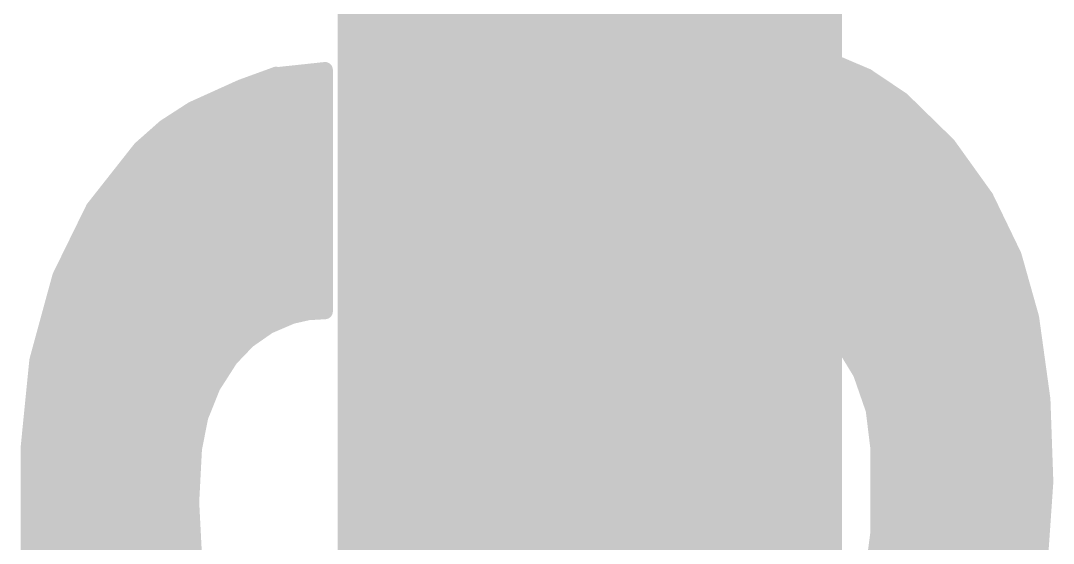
# Model space of a CAD drawing. Extents: x -0.1 to 52.8, y -11.4 to 50.9.
# Drawn here: x 29.563 to 31.227, y 9.411 to 10.252 of the extents above; entities that cross this region are included whole.
import ezdxf

# ---------------------------------------------------------------- set-up
doc = ezdxf.new("R2010")
doc.units = 0
doc.layers.add('16', color=132, linetype='CONTINUOUS')
doc.layers.add('21', color=41, linetype='CONTINUOUS')

msp = doc.modelspace()

# ---------------------------------------------------------------- linework, layer by layer
at = {"layer": '16', "const_width": 0.8128}
msp.add_lwpolyline([(30.48, 6.35), (30.48, 16.51)], dxfattribs=at)
at = {"layer": '21', "const_width": 0.0254}
for points in [[(30.6934, 10.2108), (30.5879, 10.2014)], [(30.7975, 10.2032), (30.6934, 10.2108)], [(30.8639, 10.1889), (30.7975, 10.2032)], [(30.5879, 10.2014), (30.4876, 10.1676)], [(30.9265, 10.1623), (30.8639, 10.1889)], [(30.0533, 10.1727), (29.9822, 10.1651)], [(30.0533, 9.7841), (30.0533, 10.1727)], [(30.5405, 10.1854), (30.8722, 10.1854)], [(29.9822, 10.1651), (29.8526, 9.9593)], [(29.9745, 10.1651), (29.9187, 10.1448)], [(29.9605, 10.16), (29.9783, 10.16)], [(30.0101, 10.1168), (29.9745, 10.1651)], [(29.979, 10.16), (30.0533, 10.16)], [(30.4876, 10.1676), (30.4464, 10.1424)], [(30.4752, 10.16), (30.93, 10.16)], [(30.9829, 10.1244), (30.9265, 10.1623)], [(29.9187, 10.1448), (29.8399, 10.1092)], [(30.4464, 10.1424), (30.4114, 10.1092)], [(29.8961, 10.1346), (29.997, 10.1346)], [(29.963, 10.1346), (30.0533, 10.1346)], [(30.4381, 10.1346), (30.9677, 10.1346)], [(31.0572, 10.0518), (30.9829, 10.1244)], [(29.8399, 10.1092), (29.7956, 10.0806)], [(29.8399, 10.1092), (30.0045, 10.1092)], [(29.8653, 9.9212), (30.0101, 10.1168)], [(29.947, 10.1092), (30.0533, 10.1092)], [(30.4114, 10.1092), (30.3605, 10.0401)], [(30.4114, 10.1092), (30.9985, 10.1092)], [(29.7956, 10.0806), (29.7561, 10.0457)], [(29.8006, 10.0838), (29.9857, 10.0838)], [(29.931, 10.0838), (30.0533, 10.0838)], [(30.3927, 10.0838), (31.0245, 10.0838)], [(29.7705, 10.0584), (29.9669, 10.0584)], [(29.915, 10.0584), (30.0533, 10.0584)], [(30.374, 10.0584), (31.0505, 10.0584)], [(29.7561, 10.0457), (29.6804, 9.9497)], [(30.3605, 10.0401), (30.32, 9.9644)], [(31.1178, 9.9674), (31.0572, 10.0518)], [(29.7461, 10.033), (29.9481, 10.033)], [(29.899, 10.033), (30.0533, 10.033)], [(30.3568, 10.033), (31.0707, 10.033)], [(29.7261, 10.0076), (29.9293, 10.0076)], [(29.883, 10.0076), (30.0533, 10.0076)], [(30.3431, 10.0076), (31.089, 10.0076)], [(30.6349, 10.0127), (30.5994, 9.9949)], [(30.6247, 10.0076), (30.6501, 10.0076)], [(30.9677, 9.9009), (30.6349, 10.0127)], [(30.5994, 9.9949), (30.1193, 9.1694)], [(30.3962, 9.5783), (30.6273, 10.0025)], [(30.6273, 10.0025), (30.9524, 9.8933)], [(29.706, 9.9822), (29.9105, 9.9822)], [(29.867, 9.9822), (30.0533, 9.9822)], [(30.3295, 9.9822), (30.6162, 9.9822)], [(30.592, 9.9822), (30.7257, 9.9822)], [(30.6877, 9.9822), (31.1072, 9.9822)], [(29.686, 9.9568), (29.8917, 9.9568)], [(29.8526, 9.9593), (29.7205, 9.5047)], [(29.8519, 9.9568), (30.0533, 9.9568)], [(30.32, 9.9644), (30.259, 9.7989)], [(30.3172, 9.9568), (30.6024, 9.9568)], [(30.5772, 9.9568), (30.8013, 9.9568)], [(30.7634, 9.9568), (31.123, 9.9568)], [(31.163, 9.8739), (31.1178, 9.9674)], [(29.6804, 9.9497), (29.6266, 9.84)], [(29.6714, 9.9314), (29.8728, 9.9314)], [(29.7307, 9.4996), (29.8653, 9.9212)], [(29.8445, 9.9314), (30.0533, 9.9314)], [(30.3078, 9.9314), (30.5886, 9.9314)], [(30.5625, 9.9314), (30.8769, 9.9314)], [(30.839, 9.9314), (31.1352, 9.9314)], [(29.659, 9.906), (29.8604, 9.906)], [(29.8371, 9.906), (30.0533, 9.906)], [(30.2985, 9.906), (30.5747, 9.906)], [(30.5477, 9.906), (30.9525, 9.906)], [(30.9146, 9.906), (31.1475, 9.906)], [(30.9524, 9.8933), (31.0413, 9.4996)], [(31.0591, 9.4894), (30.9677, 9.9009)], [(29.6465, 9.8806), (29.8523, 9.8806)], [(29.8297, 9.8806), (30.0533, 9.8806)], [(30.2891, 9.8806), (30.5609, 9.8806)], [(30.5329, 9.8806), (30.9722, 9.8806)], [(30.9553, 9.8806), (31.1597, 9.8806)], [(31.1912, 9.7739), (31.163, 9.8739)], [(29.6341, 9.8552), (29.8442, 9.8552)], [(29.8224, 9.8552), (30.0533, 9.8552)], [(30.2798, 9.8552), (30.5471, 9.8552)], [(30.5182, 9.8552), (30.9779, 9.8552)], [(30.961, 9.8552), (31.1682, 9.8552)], [(29.6266, 9.84), (29.5897, 9.7049)], [(29.6238, 9.8298), (29.8361, 9.8298)], [(29.815, 9.8298), (30.0533, 9.8298)], [(30.2704, 9.8298), (30.5332, 9.8298)], [(30.5034, 9.8298), (30.9835, 9.8298)], [(30.9667, 9.8298), (31.1754, 9.8298)], [(29.6169, 9.8044), (29.828, 9.8044)], [(29.8076, 9.8044), (30.0533, 9.8044)], [(30.2611, 9.8044), (30.5194, 9.8044)], [(30.4886, 9.8044), (30.7224, 9.8044)], [(30.6884, 9.7971), (30.731, 9.8062)], [(30.731, 9.8062), (30.7746, 9.8044)], [(30.7746, 9.8044), (30.8162, 9.7918)], [(30.7746, 9.8044), (30.9891, 9.8044)], [(30.9725, 9.8044), (31.1826, 9.8044)], [(30.259, 9.7989), (30.2209, 9.6266)], [(30.6494, 9.7776), (30.6884, 9.7971)], [(30.8162, 9.7918), (30.8534, 9.7693)], [(29.61, 9.779), (29.8199, 9.779)], [(29.8002, 9.779), (30.0109, 9.779)], [(29.9625, 9.7605), (29.9999, 9.7765)], [(29.9999, 9.7765), (30.0263, 9.7825)], [(30.0263, 9.7825), (30.0533, 9.7841)], [(30.2546, 9.779), (30.5055, 9.779)], [(30.4738, 9.779), (30.6521, 9.779)], [(30.6165, 9.749), (30.6494, 9.7776)], [(30.8374, 9.779), (30.9948, 9.779)], [(30.9782, 9.779), (31.1898, 9.779)], [(31.2094, 9.6424), (31.1912, 9.7739)], [(29.603, 9.7536), (29.8118, 9.7536)], [(29.7928, 9.7536), (29.9526, 9.7536)], [(29.9291, 9.7373), (29.9625, 9.7605)], [(30.249, 9.7536), (30.4917, 9.7536)], [(30.4591, 9.7536), (30.6218, 9.7536)], [(30.8534, 9.7693), (30.8839, 9.7384)], [(30.8689, 9.7536), (31.0004, 9.7536)], [(30.9839, 9.7536), (31.194, 9.7536)], [(29.9009, 9.7079), (29.9291, 9.7373)], [(30.5918, 9.713), (30.6165, 9.749)], [(30.8839, 9.7384), (30.9166, 9.6848)], [(29.5961, 9.7282), (29.8037, 9.7282)], [(29.7854, 9.7282), (29.9203, 9.7282)], [(30.2434, 9.7282), (30.4779, 9.7282)], [(30.4443, 9.7282), (30.6022, 9.7282)], [(30.8901, 9.7282), (31.0061, 9.7282)], [(30.9897, 9.7282), (31.1975, 9.7282)], [(29.5897, 9.7049), (29.5758, 9.5656)], [(29.8725, 9.6636), (29.9009, 9.7079)], [(30.5439, 9.6003), (30.5918, 9.713)], [(29.5895, 9.7028), (29.7956, 9.7028)], [(29.7781, 9.7028), (29.8976, 9.7028)], [(30.2378, 9.7028), (30.464, 9.7028)], [(30.4295, 9.7028), (30.5875, 9.7028)], [(30.9056, 9.7028), (31.0117, 9.7028)], [(30.9954, 9.7028), (31.2011, 9.7028)], [(29.587, 9.6774), (29.7875, 9.6774)], [(29.7707, 9.6774), (29.8814, 9.6774)], [(30.2321, 9.6774), (30.4502, 9.6774)], [(30.4147, 9.6774), (30.5767, 9.6774)], [(30.9166, 9.6848), (30.9372, 9.6254)], [(30.9191, 9.6774), (31.0173, 9.6774)], [(31.0012, 9.6774), (31.2046, 9.6774)], [(29.8528, 9.6147), (29.8725, 9.6636)], [(29.5844, 9.652), (29.7794, 9.652)], [(29.7633, 9.652), (29.8678, 9.652)], [(30.2265, 9.652), (30.4364, 9.652)], [(30.4, 9.652), (30.5659, 9.652)], [(30.928, 9.652), (31.023, 9.652)], [(31.0069, 9.652), (31.2081, 9.652)], [(31.2141, 9.5098), (31.2094, 9.6424)], [(29.5819, 9.6266), (29.7712, 9.6266)], [(29.7559, 9.6266), (29.8576, 9.6266)], [(30.2209, 9.6266), (30.1803, 9.4234)], [(30.2209, 9.6266), (30.4225, 9.6266)], [(30.3852, 9.6266), (30.5551, 9.6266)], [(30.9368, 9.6266), (31.0286, 9.6266)], [(30.9372, 9.6254), (30.9448, 9.5631)], [(31.0126, 9.6266), (31.21, 9.6266)], [(29.8425, 9.5631), (29.8528, 9.6147)], [(29.5794, 9.6012), (29.7631, 9.6012)], [(29.7485, 9.6012), (29.8501, 9.6012)], [(30.2158, 9.6012), (30.4087, 9.6012)], [(30.3704, 9.6012), (30.5443, 9.6012)], [(30.513, 9.4818), (30.5439, 9.6003)], [(30.9401, 9.6012), (31.0343, 9.6012)], [(31.0184, 9.6012), (31.2109, 9.6012)], [(29.5768, 9.5758), (29.755, 9.5758)], [(29.7412, 9.5758), (29.845, 9.5758)], [(30.1346, 9.1389), (30.3962, 9.5783)], [(30.2108, 9.5758), (30.3947, 9.5758)], [(30.3557, 9.5758), (30.5375, 9.5758)], [(30.9432, 9.5758), (31.0399, 9.5758)], [(31.0241, 9.5758), (31.2118, 9.5758)], [(29.5758, 9.5656), (29.5758, 9.3853)], [(29.838, 9.4768), (29.8425, 9.5631)], [(30.9448, 9.5631), (30.9448, 9.4285)], [(29.5758, 9.5504), (29.7469, 9.5504)], [(29.7338, 9.5504), (29.8418, 9.5504)], [(30.2057, 9.5504), (30.3796, 9.5504)], [(30.3409, 9.5504), (30.5309, 9.5504)], [(30.9448, 9.5504), (31.0456, 9.5504)], [(31.0298, 9.5504), (31.2127, 9.5504)], [(29.5758, 9.525), (29.7388, 9.525)], [(29.7264, 9.525), (29.8405, 9.525)], [(30.2006, 9.525), (30.3645, 9.525)], [(30.3261, 9.525), (30.5243, 9.525)], [(30.9448, 9.525), (31.0512, 9.525)], [(31.0356, 9.525), (31.2136, 9.525)], [(29.7205, 9.5047), (29.8298, 9.0856)], [(31.1963, 9.2532), (31.2141, 9.5098)], [(29.5758, 9.4996), (29.7307, 9.4996)], [(29.7218, 9.4996), (29.8392, 9.4996)], [(29.845, 9.1211), (29.7307, 9.4996)], [(30.1955, 9.4996), (30.3493, 9.4996)], [(30.3113, 9.4996), (30.5176, 9.4996)], [(31.0413, 9.4996), (30.6832, 8.7757)], [(30.6832, 8.7757), (31.0591, 9.4894)], [(30.9448, 9.4996), (31.0568, 9.4996)], [(31.0413, 9.4996), (31.2134, 9.4996)], [(29.5758, 9.4742), (29.7384, 9.4742)], [(29.7285, 9.4742), (29.8382, 9.4742)], [(29.8425, 9.3904), (29.838, 9.4768)], [(30.1905, 9.4742), (30.3342, 9.4742)], [(30.2966, 9.4742), (30.5112, 9.4742)], [(30.4267, 9.1186), (30.513, 9.4818)], [(30.9448, 9.4742), (31.0511, 9.4742)], [(31.0287, 9.4742), (31.2116, 9.4742)], [(29.5758, 9.4488), (29.746, 9.4488)], [(29.7351, 9.4488), (29.8395, 9.4488)], [(30.1854, 9.4488), (30.3191, 9.4488)], [(30.2818, 9.4488), (30.5052, 9.4488)], [(30.9448, 9.4488), (31.0377, 9.4488)], [(31.0162, 9.4488), (31.2099, 9.4488)], [(29.5758, 9.4234), (29.7537, 9.4234)], [(29.7417, 9.4234), (29.8408, 9.4234)], [(30.1803, 9.4234), (30.1523, 9.3461)], [(30.1803, 9.4234), (30.304, 9.4234)], [(30.267, 9.4234), (30.4991, 9.4234)], [(30.9448, 9.4285), (30.9372, 9.3701)], [(30.9441, 9.4234), (31.0243, 9.4234)], [(31.0036, 9.4234), (31.2081, 9.4234)], [(29.5758, 9.398), (29.7614, 9.398)], [(29.7483, 9.398), (29.8421, 9.398)], [(30.1711, 9.398), (30.2889, 9.398)], [(30.2523, 9.398), (30.4931, 9.398)], [(30.9408, 9.398), (31.011, 9.398)], [(30.991, 9.398), (31.2063, 9.398)]]:
    msp.add_lwpolyline(points, dxfattribs=at)
at = {"layer": '21', "const_width": 0.0127}
for points in [[(30.6939, 10.2171, 1), (30.6929, 10.2045)], [(30.694, 10.2045, 1), (30.6928, 10.2171)], [(30.7988, 10.2094, 1), (30.7962, 10.197)], [(30.797, 10.1969, 1), (30.798, 10.2095)], [(30.5874, 10.2077, 1), (30.5885, 10.1951)], [(30.59, 10.1954, 1), (30.5859, 10.2074)], [(30.8664, 10.1948, 1), (30.8615, 10.1831)], [(30.8626, 10.1827, 1), (30.8653, 10.1951)], [(30.0597, 10.1727, 1), (30.0469, 10.1727)], [(30.054, 10.1664, 1), (30.0526, 10.179)], [(30.5405, 10.1918, 1), (30.5405, 10.1791)], [(30.8722, 10.1791, 1), (30.8722, 10.1918)], [(29.9605, 10.1663, 1), (29.9605, 10.1537)], [(29.9796, 10.1689, 1), (29.9694, 10.1613)], [(29.9767, 10.1591, 1), (29.9723, 10.1711)], [(29.979, 10.1663, 1), (29.979, 10.1537)], [(29.9815, 10.1714, 1), (29.9829, 10.1588)], [(29.9876, 10.1617, 1), (29.9768, 10.1685)], [(29.9783, 10.1537, 1), (29.9783, 10.1663)], [(30.0533, 10.1537, 1), (30.0533, 10.1663)], [(30.4752, 10.1663, 1), (30.4752, 10.1537)], [(30.4856, 10.1736, 1), (30.4896, 10.1616)], [(30.4909, 10.1622, 1), (30.4843, 10.173)], [(30.93, 10.1676, 1), (30.923, 10.1571)], [(30.924, 10.1565, 1), (30.929, 10.1682)], [(30.93, 10.1537, 1), (30.93, 10.1663)], [(29.9165, 10.1508, 1), (29.9209, 10.1388)], [(29.9213, 10.139, 1), (29.9161, 10.1506)], [(30.4431, 10.1479, 1), (30.4497, 10.137)], [(30.4508, 10.1378, 1), (30.442, 10.147)], [(29.8961, 10.141, 1), (29.8961, 10.1283)], [(29.963, 10.141, 1), (29.963, 10.1283)], [(29.997, 10.1283, 1), (29.997, 10.141)], [(30.0533, 10.1283, 1), (30.0533, 10.141)], [(30.4381, 10.141, 1), (30.4381, 10.1283)], [(30.9677, 10.1283, 1), (30.9677, 10.141)], [(30.9873, 10.1289, 1), (30.9785, 10.1199)], [(30.9794, 10.1191, 1), (30.9864, 10.1297)], [(29.8399, 10.1156, 1), (29.8399, 10.1029)], [(29.8373, 10.115, 1), (29.8425, 10.1034)], [(29.8433, 10.1039, 1), (29.8365, 10.1145)], [(29.947, 10.1156, 1), (29.947, 10.1029)], [(30.0045, 10.1029, 1), (30.0045, 10.1156)], [(30.0152, 10.113, 1), (30.005, 10.1206)], [(30.005, 10.113, 1), (30.0152, 10.1206)], [(30.0533, 10.1029, 1), (30.0533, 10.1156)], [(30.4114, 10.1156, 1), (30.4114, 10.1029)], [(30.407, 10.1138, 1), (30.4158, 10.1046)], [(30.4165, 10.1054, 1), (30.4063, 10.113)], [(30.9985, 10.1029, 1), (30.9985, 10.1156)], [(29.7922, 10.0859, 1), (29.7991, 10.0752)], [(29.7998, 10.0758, 1), (29.7914, 10.0853)], [(29.8006, 10.0901, 1), (29.8006, 10.0775)], [(29.931, 10.0901, 1), (29.931, 10.0775)], [(29.9857, 10.0775, 1), (29.9857, 10.0901)], [(30.0533, 10.0775, 1), (30.0533, 10.0901)], [(30.3927, 10.0901, 1), (30.3927, 10.0775)], [(31.0245, 10.0775, 1), (31.0245, 10.0901)], [(29.7705, 10.0648, 1), (29.7705, 10.0521)], [(29.915, 10.0648, 1), (29.915, 10.0521)], [(29.9669, 10.0521, 1), (29.9669, 10.0648)], [(30.0533, 10.0521, 1), (30.0533, 10.0648)], [(30.374, 10.0648, 1), (30.374, 10.0521)], [(31.0505, 10.0521, 1), (31.0505, 10.0648)], [(29.7519, 10.0505, 1), (29.7603, 10.0409)], [(29.7611, 10.0418, 1), (29.7511, 10.0496)], [(30.3554, 10.0438, 1), (30.3656, 10.0363)], [(30.3661, 10.0371, 1), (30.3549, 10.0431)], [(31.0624, 10.0555, 1), (31.052, 10.0481)], [(31.0528, 10.0473, 1), (31.0616, 10.0563)], [(29.7461, 10.0394, 1), (29.7461, 10.0267)], [(29.899, 10.0394, 1), (29.899, 10.0267)], [(29.9481, 10.0267, 1), (29.9481, 10.0394)], [(30.0533, 10.0267, 1), (30.0533, 10.0394)], [(30.3568, 10.0394, 1), (30.3568, 10.0267)], [(31.0707, 10.0267, 1), (31.0707, 10.0394)], [(29.7261, 10.0139, 1), (29.7261, 10.0013)], [(29.883, 10.0139, 1), (29.883, 10.0013)], [(29.9293, 10.0013, 1), (29.9293, 10.0139)], [(30.0533, 10.0013, 1), (30.0533, 10.0139)], [(30.3431, 10.0139, 1), (30.3431, 10.0013)], [(30.6247, 10.0139, 1), (30.6247, 10.0013)], [(30.6369, 10.0187, 1), (30.6329, 10.0067)], [(30.6377, 10.007, 1), (30.6321, 10.0184)], [(30.6501, 10.0013, 1), (30.6501, 10.0139)], [(31.089, 10.0013, 1), (31.089, 10.0139)], [(30.5966, 10.0006, 1), (30.6022, 9.9892)], [(30.6049, 9.9917, 1), (30.5939, 9.9981)], [(30.6293, 10.0085, 1), (30.6253, 9.9965)], [(30.6329, 9.9995, 1), (30.6217, 10.0055)], [(29.706, 9.9886, 1), (29.706, 9.9759)], [(29.867, 9.9886, 1), (29.867, 9.9759)], [(29.9105, 9.9759, 1), (29.9105, 9.9886)], [(30.0533, 9.9759, 1), (30.0533, 9.9886)], [(30.3295, 9.9886, 1), (30.3295, 9.9759)], [(30.592, 9.9886, 1), (30.592, 9.9759)], [(30.6162, 9.9759, 1), (30.6162, 9.9886)], [(30.6877, 9.9886, 1), (30.6877, 9.9759)], [(30.7257, 9.9759, 1), (30.7257, 9.9886)], [(31.1072, 9.9759, 1), (31.1072, 9.9886)], [(29.686, 9.9632, 1), (29.686, 9.9505)], [(29.8519, 9.9632, 1), (29.8519, 9.9505)], [(29.8472, 9.9627, 1), (29.858, 9.9559)], [(29.8587, 9.9575, 1), (29.8465, 9.9611)], [(29.8917, 9.9505, 1), (29.8917, 9.9632)], [(30.0533, 9.9505, 1), (30.0533, 9.9632)], [(30.3172, 9.9632, 1), (30.3172, 9.9505)], [(30.3144, 9.9674, 1), (30.3256, 9.9614)], [(30.326, 9.9622, 1), (30.314, 9.9666)], [(30.5772, 9.9632, 1), (30.5772, 9.9505)], [(30.6024, 9.9505, 1), (30.6024, 9.9632)], [(30.7634, 9.9632, 1), (30.7634, 9.9505)], [(30.8013, 9.9505, 1), (30.8013, 9.9632)], [(31.1236, 9.9702, 1), (31.1121, 9.9647)], [(31.1127, 9.9637, 1), (31.123, 9.9711)], [(31.123, 9.9505, 1), (31.123, 9.9632)], [(29.6754, 9.9537, 1), (29.6854, 9.9458)], [(29.6861, 9.9469, 1), (29.6747, 9.9525)], [(29.6714, 9.9377, 1), (29.6714, 9.9251)], [(29.8445, 9.9377, 1), (29.8445, 9.9251)], [(29.8713, 9.9193, 1), (29.8593, 9.9231)], [(29.8728, 9.9251, 1), (29.8728, 9.9377)], [(30.0533, 9.9251, 1), (30.0533, 9.9377)], [(30.3078, 9.9377, 1), (30.3078, 9.9251)], [(30.5625, 9.9377, 1), (30.5625, 9.9251)], [(30.5886, 9.9251, 1), (30.5886, 9.9377)], [(30.839, 9.9377, 1), (30.839, 9.9251)], [(30.8769, 9.9251, 1), (30.8769, 9.9377)], [(31.1352, 9.9251, 1), (31.1352, 9.9377)], [(29.659, 9.9123, 1), (29.659, 9.8997)], [(29.8371, 9.9123, 1), (29.8371, 9.8997)], [(29.8602, 9.925, 1), (29.8704, 9.9174)], [(29.8604, 9.8997, 1), (29.8604, 9.9123)], [(30.0533, 9.8997, 1), (30.0533, 9.9123)], [(30.2985, 9.9123, 1), (30.2985, 9.8997)], [(30.5477, 9.9123, 1), (30.5477, 9.8997)], [(30.5747, 9.8997, 1), (30.5747, 9.9123)], [(30.9146, 9.9123, 1), (30.9146, 9.8997)], [(30.9525, 9.8997, 1), (30.9525, 9.9123)], [(31.1475, 9.8997, 1), (31.1475, 9.9123)], [(30.9586, 9.8947, 1), (30.9462, 9.8919)], [(30.9504, 9.8873, 1), (30.9544, 9.8993)], [(30.9739, 9.9023, 1), (30.9615, 9.8995)], [(30.9657, 9.8949, 1), (30.9697, 9.9069)], [(29.6465, 9.887, 1), (29.6465, 9.8743)], [(29.8297, 9.887, 1), (29.8297, 9.8743)], [(29.8523, 9.8743, 1), (29.8523, 9.887)], [(30.0533, 9.8743, 1), (30.0533, 9.887)], [(30.2891, 9.887, 1), (30.2891, 9.8743)], [(30.5329, 9.887, 1), (30.5329, 9.8743)], [(30.5609, 9.8743, 1), (30.5609, 9.887)], [(30.9553, 9.887, 1), (30.9553, 9.8743)], [(30.9722, 9.8743, 1), (30.9722, 9.887)], [(31.1691, 9.8756, 1), (31.1568, 9.8721)], [(31.1572, 9.8711, 1), (31.1687, 9.8766)], [(31.1597, 9.8743, 1), (31.1597, 9.887)], [(29.6341, 9.8615, 1), (29.6341, 9.8489)], [(29.8224, 9.8615, 1), (29.8224, 9.8489)], [(29.8442, 9.8489, 1), (29.8442, 9.8615)], [(30.0533, 9.8489, 1), (30.0533, 9.8615)], [(30.2798, 9.8615, 1), (30.2798, 9.8489)], [(30.5182, 9.8615, 1), (30.5182, 9.8489)], [(30.5471, 9.8489, 1), (30.5471, 9.8615)], [(30.961, 9.8615, 1), (30.961, 9.8489)], [(30.9779, 9.8489, 1), (30.9779, 9.8615)], [(31.1682, 9.8489, 1), (31.1682, 9.8615)], [(29.6327, 9.8383, 1), (29.6205, 9.8417)], [(29.6238, 9.8361, 1), (29.6238, 9.8235)], [(29.6209, 9.8428, 1), (29.6323, 9.8372)], [(29.815, 9.8361, 1), (29.815, 9.8235)], [(29.8361, 9.8235, 1), (29.8361, 9.8361)], [(30.0533, 9.8235, 1), (30.0533, 9.8361)], [(30.2704, 9.8361, 1), (30.2704, 9.8235)], [(30.5034, 9.8361, 1), (30.5034, 9.8235)], [(30.5332, 9.8235, 1), (30.5332, 9.8361)], [(30.9667, 9.8361, 1), (30.9667, 9.8235)], [(30.9835, 9.8235, 1), (30.9835, 9.8361)], [(31.1754, 9.8235, 1), (31.1754, 9.8361)], [(29.6169, 9.8108, 1), (29.6169, 9.7981)], [(29.8076, 9.8108, 1), (29.8076, 9.7981)], [(29.828, 9.7981, 1), (29.828, 9.8108)], [(30.0533, 9.7981, 1), (30.0533, 9.8108)], [(30.2611, 9.8108, 1), (30.2611, 9.7981)], [(30.4886, 9.8108, 1), (30.4886, 9.7981)], [(30.5194, 9.7981, 1), (30.5194, 9.8108)], [(30.7224, 9.7981, 1), (30.7224, 9.8108)], [(30.7313, 9.8126, 1), (30.7308, 9.7999)], [(30.7323, 9.8, 1), (30.7297, 9.8125)], [(30.7764, 9.8105, 1), (30.7728, 9.7983)], [(30.7746, 9.8108, 1), (30.7746, 9.7981)], [(30.7743, 9.7981, 1), (30.7749, 9.8107)], [(30.9725, 9.8108, 1), (30.9725, 9.7981)], [(30.9891, 9.7981, 1), (30.9891, 9.8108)], [(31.1826, 9.7981, 1), (31.1826, 9.8108)], [(30.2652, 9.7975, 1), (30.2528, 9.8002)], [(30.2531, 9.801, 1), (30.265, 9.7967)], [(30.687, 9.8033, 1), (30.6897, 9.7909)], [(30.6912, 9.7914, 1), (30.6855, 9.8028)], [(30.8195, 9.7972, 1), (30.8129, 9.7864)], [(30.8143, 9.7857, 1), (30.818, 9.7979)], [(29.61, 9.7853, 1), (29.61, 9.7727)], [(29.8002, 9.7853, 1), (29.8002, 9.7727)], [(29.8199, 9.7727, 1), (29.8199, 9.7853)], [(29.9985, 9.7827, 1), (30.0013, 9.7703)], [(30.0024, 9.7707, 1), (29.9974, 9.7823)], [(30.0109, 9.7727, 1), (30.0109, 9.7853)], [(30.0259, 9.7888, 1), (30.0267, 9.7761)], [(30.0277, 9.7763, 1), (30.0249, 9.7887)], [(30.0469, 9.7841, 1), (30.0597, 9.7841)], [(30.0537, 9.7778, 1), (30.0529, 9.7904)], [(30.2546, 9.7853, 1), (30.2546, 9.7727)], [(30.4738, 9.7853, 1), (30.4738, 9.7727)], [(30.5055, 9.7727, 1), (30.5055, 9.7853)], [(30.6465, 9.7833, 1), (30.6522, 9.7719)], [(30.6535, 9.7728, 1), (30.6452, 9.7824)], [(30.6521, 9.7727, 1), (30.6521, 9.7853)], [(30.8374, 9.7853, 1), (30.8374, 9.7727)], [(30.9782, 9.7853, 1), (30.9782, 9.7727)], [(30.9948, 9.7727, 1), (30.9948, 9.7853)], [(31.1975, 9.7748, 1), (31.1849, 9.773)], [(31.1898, 9.7727, 1), (31.1898, 9.7853)], [(29.603, 9.7599, 1), (29.603, 9.7473)], [(29.7928, 9.7599, 1), (29.7928, 9.7473)], [(29.8118, 9.7473, 1), (29.8118, 9.7599)], [(29.9526, 9.7473, 1), (29.9526, 9.7599)], [(29.96, 9.7663, 1), (29.965, 9.7546)], [(29.9661, 9.7552, 1), (29.9589, 9.7657)], [(30.249, 9.7599, 1), (30.249, 9.7473)], [(30.4591, 9.7599, 1), (30.4591, 9.7473)], [(30.4917, 9.7473, 1), (30.4917, 9.7599)], [(30.6218, 9.7473, 1), (30.6218, 9.7599)], [(30.8579, 9.7738, 1), (30.8489, 9.7649)], [(30.8501, 9.7639, 1), (30.8567, 9.7748)], [(30.8689, 9.7599, 1), (30.8689, 9.7473)], [(30.9839, 9.7599, 1), (30.9839, 9.7473)], [(31.0004, 9.7473, 1), (31.0004, 9.7599)], [(31.1851, 9.7722, 1), (31.1973, 9.7756)], [(31.194, 9.7473, 1), (31.194, 9.7599)], [(29.9336, 9.7329, 1), (29.9245, 9.7417)], [(30.6123, 9.7538, 1), (30.6206, 9.7442)], [(30.6217, 9.7454, 1), (30.6112, 9.7526)], [(30.8893, 9.7417, 1), (30.8785, 9.7351)], [(29.5961, 9.7346, 1), (29.5961, 9.7219)], [(29.7854, 9.7346, 1), (29.7854, 9.7219)], [(29.8037, 9.7219, 1), (29.8037, 9.7346)], [(29.9203, 9.7219, 1), (29.9203, 9.7346)], [(29.9254, 9.7425, 1), (29.9327, 9.7321)], [(30.2434, 9.7346, 1), (30.2434, 9.7219)], [(30.4443, 9.7346, 1), (30.4443, 9.7219)], [(30.4779, 9.7219, 1), (30.4779, 9.7346)], [(30.6022, 9.7219, 1), (30.6022, 9.7346)], [(30.8794, 9.7339, 1), (30.8884, 9.7429)], [(30.8901, 9.7346, 1), (30.8901, 9.7219)], [(30.9897, 9.7346, 1), (30.9897, 9.7219)], [(31.0061, 9.7219, 1), (31.0061, 9.7346)], [(31.1975, 9.7219, 1), (31.1975, 9.7346)], [(29.596, 9.7043, 1), (29.5834, 9.7056)], [(29.8963, 9.7123, 1), (29.9055, 9.7035)], [(29.9062, 9.7045, 1), (29.8956, 9.7113)], [(30.5866, 9.7166, 1), (30.597, 9.7094)], [(30.5976, 9.7105, 1), (30.586, 9.7155)], [(29.5895, 9.7091, 1), (29.5895, 9.6965)], [(29.5836, 9.7066, 1), (29.5959, 9.7032)], [(29.7781, 9.7091, 1), (29.7781, 9.6965)], [(29.7956, 9.6965, 1), (29.7956, 9.7091)], [(29.8976, 9.6965, 1), (29.8976, 9.7091)], [(30.2378, 9.7091, 1), (30.2378, 9.6965)], [(30.4295, 9.7091, 1), (30.4295, 9.6965)], [(30.464, 9.6965, 1), (30.464, 9.7091)], [(30.5875, 9.6965, 1), (30.5875, 9.7091)], [(30.9056, 9.7091, 1), (30.9056, 9.6965)], [(30.9954, 9.7091, 1), (30.9954, 9.6965)], [(31.0117, 9.6965, 1), (31.0117, 9.7091)], [(31.2011, 9.6965, 1), (31.2011, 9.7091)], [(29.587, 9.6837, 1), (29.587, 9.6711)], [(29.7707, 9.6837, 1), (29.7707, 9.6711)], [(29.7875, 9.6711, 1), (29.7875, 9.6837)], [(29.8814, 9.6711, 1), (29.8814, 9.6837)], [(30.2321, 9.6837, 1), (30.2321, 9.6711)], [(30.4147, 9.6837, 1), (30.4147, 9.6711)], [(30.4502, 9.6711, 1), (30.4502, 9.6837)], [(30.5767, 9.6711, 1), (30.5767, 9.6837)], [(30.9226, 9.6868, 1), (30.9106, 9.6827)], [(30.9111, 9.6815, 1), (30.922, 9.6881)], [(30.9191, 9.6837, 1), (30.9191, 9.6711)], [(31.0012, 9.6837, 1), (31.0012, 9.6711)], [(31.0173, 9.6711, 1), (31.0173, 9.6837)], [(31.2046, 9.6711, 1), (31.2046, 9.6837)], [(29.8671, 9.667, 1), (29.8778, 9.6601)], [(29.8784, 9.6612, 1), (29.8666, 9.6659)], [(29.5844, 9.6584, 1), (29.5844, 9.6457)], [(29.7633, 9.6584, 1), (29.7633, 9.6457)], [(29.7794, 9.6457, 1), (29.7794, 9.6584)], [(29.8678, 9.6457, 1), (29.8678, 9.6584)], [(30.2265, 9.6584, 1), (30.2265, 9.6457)], [(30.4, 9.6584, 1), (30.4, 9.6457)], [(30.4364, 9.6457, 1), (30.4364, 9.6584)], [(30.5659, 9.6457, 1), (30.5659, 9.6584)], [(30.928, 9.6584, 1), (30.928, 9.6457)], [(31.0069, 9.6584, 1), (31.0069, 9.6457)], [(31.023, 9.6457, 1), (31.023, 9.6584)], [(31.2158, 9.6427, 1), (31.2031, 9.6422)], [(31.2081, 9.6457, 1), (31.2081, 9.6584)], [(29.5819, 9.6329, 1), (29.5819, 9.6203)], [(29.7559, 9.6329, 1), (29.7559, 9.6203)], [(29.7712, 9.6203, 1), (29.7712, 9.6329)], [(29.8576, 9.6203, 1), (29.8576, 9.6329)], [(30.2209, 9.6329, 1), (30.2209, 9.6203)], [(30.2147, 9.628, 1), (30.2271, 9.6252)], [(30.2271, 9.6254, 1), (30.2147, 9.6278)], [(30.3852, 9.6329, 1), (30.3852, 9.6203)], [(30.4225, 9.6203, 1), (30.4225, 9.6329)], [(30.5551, 9.6203, 1), (30.5551, 9.6329)], [(30.9368, 9.6329, 1), (30.9368, 9.6203)], [(30.9435, 9.6262, 1), (30.9309, 9.6247)], [(30.9312, 9.6234, 1), (30.9432, 9.6275)], [(31.0126, 9.6329, 1), (31.0126, 9.6203)], [(31.0286, 9.6203, 1), (31.0286, 9.6329)], [(31.2031, 9.6416, 1), (31.2157, 9.6433)], [(31.21, 9.6203, 1), (31.21, 9.6329)], [(29.8469, 9.6171, 1), (29.8587, 9.6124)], [(29.859, 9.6135, 1), (29.8466, 9.616)], [(29.5794, 9.6075, 1), (29.5794, 9.5949)], [(29.7485, 9.6075, 1), (29.7485, 9.5949)], [(29.7631, 9.5949, 1), (29.7631, 9.6075)], [(29.8501, 9.5949, 1), (29.8501, 9.6075)], [(30.2158, 9.6075, 1), (30.2158, 9.5949)], [(30.3704, 9.6075, 1), (30.3704, 9.5949)], [(30.4087, 9.5949, 1), (30.4087, 9.6075)], [(30.5381, 9.6028, 1), (30.5498, 9.5978)], [(30.5501, 9.5987, 1), (30.5378, 9.6019)], [(30.5443, 9.5949, 1), (30.5443, 9.6075)], [(30.9401, 9.6075, 1), (30.9401, 9.5949)], [(31.0184, 9.6075, 1), (31.0184, 9.5949)], [(31.0343, 9.5949, 1), (31.0343, 9.6075)], [(31.2109, 9.5949, 1), (31.2109, 9.6075)], [(29.5768, 9.5822, 1), (29.5768, 9.5695)], [(29.7412, 9.5822, 1), (29.7412, 9.5695)], [(29.755, 9.5695, 1), (29.755, 9.5822)], [(29.845, 9.5695, 1), (29.845, 9.5822)], [(30.2108, 9.5822, 1), (30.2108, 9.5695)], [(30.3557, 9.5822, 1), (30.3557, 9.5695)], [(30.3906, 9.5813, 1), (30.4018, 9.5753)], [(30.4017, 9.5751, 1), (30.3907, 9.5815)], [(30.3947, 9.5695, 1), (30.3947, 9.5822)], [(30.5375, 9.5695, 1), (30.5375, 9.5822)], [(30.9432, 9.5822, 1), (30.9432, 9.5695)], [(31.0241, 9.5822, 1), (31.0241, 9.5695)], [(31.0399, 9.5695, 1), (31.0399, 9.5822)], [(31.2118, 9.5695, 1), (31.2118, 9.5822)], [(29.5822, 9.5656, 1), (29.5694, 9.5656)], [(29.5695, 9.5662, 1), (29.5821, 9.565)], [(29.8363, 9.5643, 1), (29.8487, 9.5619)], [(29.8488, 9.5628, 1), (29.8362, 9.5634)], [(30.9512, 9.5631, 1), (30.9384, 9.5631)], [(30.9385, 9.5623, 1), (30.9511, 9.5639)], [(29.5758, 9.5567, 1), (29.5758, 9.5441)], [(29.7338, 9.5567, 1), (29.7338, 9.5441)], [(29.7469, 9.5441, 1), (29.7469, 9.5567)], [(29.8418, 9.5441, 1), (29.8418, 9.5567)], [(30.2057, 9.5567, 1), (30.2057, 9.5441)], [(30.3409, 9.5567, 1), (30.3409, 9.5441)], [(30.3796, 9.5441, 1), (30.3796, 9.5567)], [(30.5309, 9.5441, 1), (30.5309, 9.5567)], [(30.9448, 9.5567, 1), (30.9448, 9.5441)], [(31.0298, 9.5567, 1), (31.0298, 9.5441)], [(31.0456, 9.5441, 1), (31.0456, 9.5567)], [(31.2127, 9.5441, 1), (31.2127, 9.5567)], [(29.5758, 9.5313, 1), (29.5758, 9.5187)], [(29.7264, 9.5313, 1), (29.7264, 9.5187)], [(29.7388, 9.5187, 1), (29.7388, 9.5313)], [(29.8405, 9.5187, 1), (29.8405, 9.5313)], [(30.2006, 9.5313, 1), (30.2006, 9.5187)], [(30.3261, 9.5313, 1), (30.3261, 9.5187)], [(30.3645, 9.5187, 1), (30.3645, 9.5313)], [(30.5243, 9.5187, 1), (30.5243, 9.5313)], [(30.9448, 9.5313, 1), (30.9448, 9.5187)], [(31.0356, 9.5313, 1), (31.0356, 9.5187)], [(31.0512, 9.5187, 1), (31.0512, 9.5313)], [(31.2136, 9.5187, 1), (31.2136, 9.5313)], [(29.7266, 9.5063, 1), (29.7144, 9.5031)], [(31.2204, 9.5094, 1), (31.2078, 9.5102)], [(29.5758, 9.506, 1), (29.5758, 9.4933)], [(29.7144, 9.5065, 1), (29.7266, 9.5029)], [(29.7218, 9.506, 1), (29.7218, 9.4933)], [(29.7368, 9.5014, 1), (29.7246, 9.4978)], [(29.7247, 9.5015, 1), (29.7367, 9.4977)], [(29.7307, 9.4933, 1), (29.7307, 9.506)], [(29.8392, 9.4933, 1), (29.8392, 9.506)], [(30.1955, 9.506, 1), (30.1955, 9.4933)], [(30.3113, 9.506, 1), (30.3113, 9.4933)], [(30.3493, 9.4933, 1), (30.3493, 9.506)], [(30.5176, 9.4933, 1), (30.5176, 9.506)], [(30.9448, 9.506, 1), (30.9448, 9.4933)], [(31.0413, 9.506, 1), (31.0413, 9.4933)], [(31.0351, 9.4982, 1), (31.0475, 9.501)], [(31.047, 9.4968, 1), (31.0356, 9.5024)], [(31.0647, 9.4864, 1), (31.0535, 9.4924)], [(31.0568, 9.4933, 1), (31.0568, 9.506)], [(31.2078, 9.5096, 1), (31.2204, 9.51)], [(31.2134, 9.4933, 1), (31.2134, 9.506)], [(29.5758, 9.4805, 1), (29.5758, 9.4679)], [(29.7285, 9.4805, 1), (29.7285, 9.4679)], [(29.7384, 9.4679, 1), (29.7384, 9.4805)], [(29.8444, 9.4771, 1), (29.8317, 9.4764)], [(29.8317, 9.4771, 1), (29.8444, 9.4764)], [(29.8382, 9.4679, 1), (29.8382, 9.4805)], [(30.1905, 9.4805, 1), (30.1905, 9.4679)], [(30.2966, 9.4805, 1), (30.2966, 9.4679)], [(30.3342, 9.4679, 1), (30.3342, 9.4805)], [(30.5069, 9.4834, 1), (30.5191, 9.4802)], [(30.5192, 9.4803, 1), (30.5068, 9.4833)], [(30.5112, 9.4679, 1), (30.5112, 9.4805)], [(30.9448, 9.4805, 1), (30.9448, 9.4679)], [(31.0287, 9.4805, 1), (31.0287, 9.4679)], [(31.0511, 9.4679, 1), (31.0511, 9.4805)], [(31.0529, 9.488, 1), (31.0653, 9.4908)], [(31.2116, 9.4679, 1), (31.2116, 9.4805)], [(29.5758, 9.4551, 1), (29.5758, 9.4425)], [(29.7351, 9.4551, 1), (29.7351, 9.4425)], [(29.746, 9.4425, 1), (29.746, 9.4551)], [(29.8395, 9.4425, 1), (29.8395, 9.4551)], [(30.1854, 9.4551, 1), (30.1854, 9.4425)], [(30.2818, 9.4551, 1), (30.2818, 9.4425)], [(30.3191, 9.4425, 1), (30.3191, 9.4551)], [(30.5052, 9.4425, 1), (30.5052, 9.4551)], [(30.9448, 9.4551, 1), (30.9448, 9.4425)], [(31.0162, 9.4551, 1), (31.0162, 9.4425)], [(31.0377, 9.4425, 1), (31.0377, 9.4551)], [(31.2099, 9.4425, 1), (31.2099, 9.4551)], [(29.5758, 9.4298, 1), (29.5758, 9.4171)], [(29.7417, 9.4298, 1), (29.7417, 9.4171)], [(29.7537, 9.4171, 1), (29.7537, 9.4298)], [(29.8408, 9.4171, 1), (29.8408, 9.4298)], [(30.1803, 9.4298, 1), (30.1803, 9.4171)], [(30.1863, 9.4212, 1), (30.1743, 9.4256)], [(30.267, 9.4298, 1), (30.267, 9.4171)], [(30.304, 9.4171, 1), (30.304, 9.4298)], [(30.4991, 9.4171, 1), (30.4991, 9.4298)], [(30.9441, 9.4298, 1), (30.9441, 9.4171)], [(30.9384, 9.4285, 1), (30.9512, 9.4285)], [(30.9511, 9.4277, 1), (30.9385, 9.4293)], [(31.0036, 9.4298, 1), (31.0036, 9.4171)], [(31.0243, 9.4171, 1), (31.0243, 9.4298)], [(31.2081, 9.4171, 1), (31.2081, 9.4298)], [(30.1741, 9.4246, 1), (30.1865, 9.4222)]]:
    msp.add_lwpolyline(points, format="xyb", dxfattribs=at)

doc.saveas('drawing.dxf')
